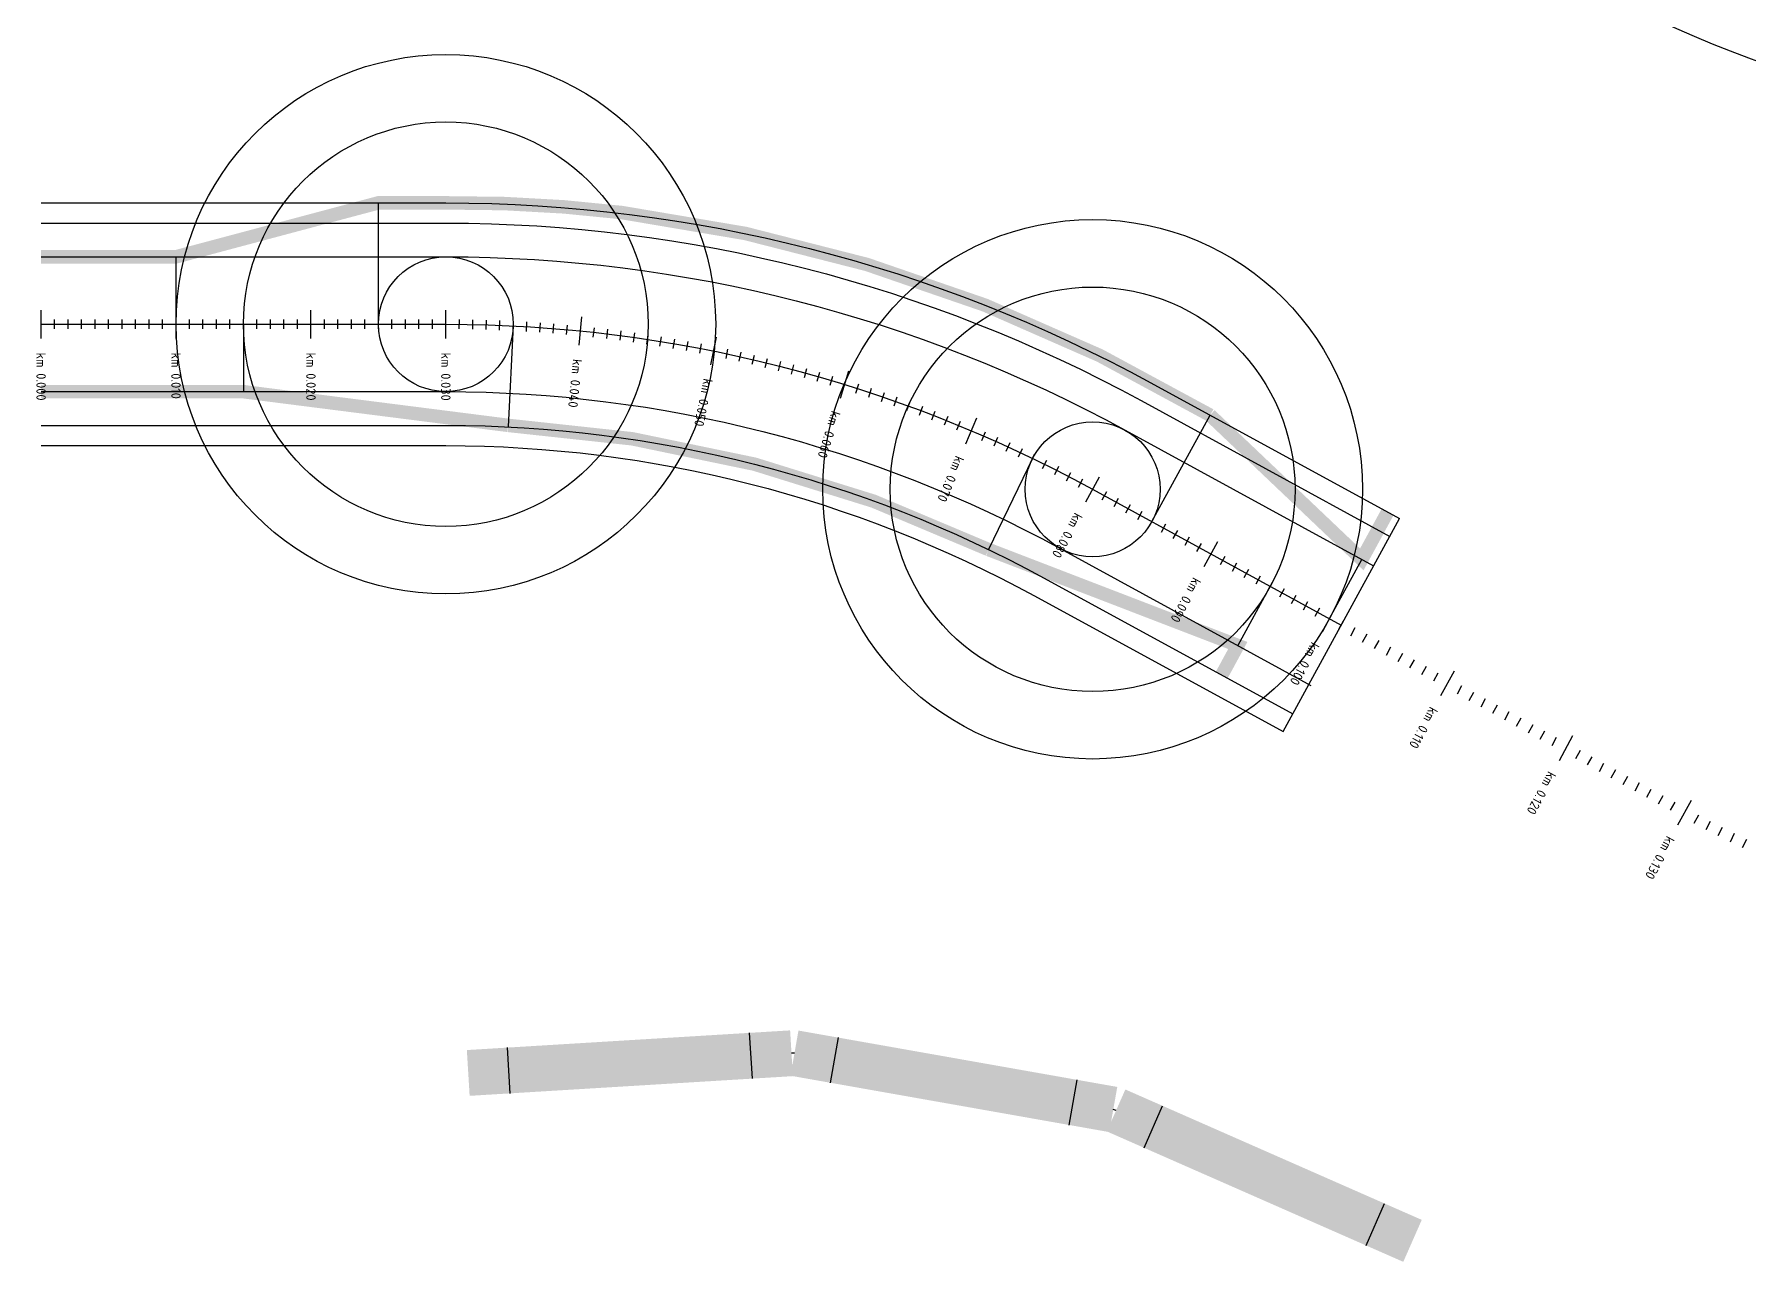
# Model space of a CAD drawing. Header units: metres. Extents: x -280 to 557, y -135 to 294.
# Drawn here: x 90.4 to 217.5, y 9.2 to 100.4 of the extents above; entities that cross this region are included whole.
import ezdxf

# ---------------------------------------------------------------- set-up
doc = ezdxf.new("R2010")
doc.units = ezdxf.units.M
for name, color, linetype, true_color in [('JBTFE_ANNOTATIONS_MILEAGE', 2, 'Continuous', 0xffff00), ('JBTOB_KO_PLF', 4, 'Continuous', 0x00ffff), ('JBTOB_KO_SPO', 2, 'Continuous', 0xffff00)]:
    doc.layers.add(name, color=color, linetype=linetype, true_color=true_color)
doc.styles.add('RC-STANDARD', font='iso3098.shx')

# ---------------------------------------------------------------- blocks, each defined once
blk = doc.blocks.new('*Z14', base_point=(157.87, 117.84, 10.01))
at = {"color": 2}
for p, q in [((143.63, 122.92), (143.42, 126.32)), ((149.42, 122.61), (150.01, 125.96)), ((125.68, 121.82), (125.47, 125.22)), ((167.12, 119.48), (167.71, 122.83)), ((172.66, 117.79), (174.03, 120.9)), ((189.12, 110.55), (190.49, 113.66))]:
    blk.add_line(p, q, dxfattribs=at)
at = {"color": 6}
for p, q in [((146.75, 124.81), (146.53, 124.8)), ((170.59, 120.56), (170.38, 120.63))]:
    blk.add_line(p, q, dxfattribs=at)
at = {"color": 4, "transparency": 33554522, "const_width": 3.4}
for points in [[(122.57, 123.34), (146.53, 124.8)], [(146.75, 124.81), (170.38, 120.63)], [(170.59, 120.56), (192.56, 110.89)]]:
    blk.add_lwpolyline(points, dxfattribs=at)
blk = doc.blocks.new('*Z26', base_point=(190.11, 52.36))
at = {"color": 0}
for p, q in [((90.91, 77.81), (90.91, 79.91)), ((91.91, 78.51), (91.91, 79.21)), ((92.91, 78.51), (92.91, 79.21)), ((93.91, 78.51), (93.91, 79.21)), ((94.91, 78.51), (94.91, 79.21)), ((95.91, 78.51), (95.91, 79.21)), ((96.91, 78.51), (96.91, 79.21)), ((97.91, 78.51), (97.91, 79.21)), ((98.91, 78.51), (98.91, 79.21)), ((99.91, 78.51), (99.91, 79.21)), ((100.91, 77.81), (100.91, 79.91)), ((101.91, 78.51), (101.91, 79.21)), ((102.91, 78.51), (102.91, 79.21)), ((103.91, 78.51), (103.91, 79.21)), ((104.91, 78.51), (104.91, 79.21)), ((105.91, 78.51), (105.91, 79.21)), ((106.91, 78.51), (106.91, 79.21)), ((107.91, 78.51), (107.91, 79.21)), ((108.91, 78.51), (108.91, 79.21)), ((109.91, 78.51), (109.91, 79.21)), ((110.91, 77.81), (110.91, 79.91)), ((111.91, 78.51), (111.91, 79.21)), ((112.91, 78.51), (112.91, 79.21)), ((113.91, 78.51), (113.91, 79.21)), ((114.91, 78.51), (114.91, 79.21)), ((115.91, 78.51), (115.91, 79.21)), ((116.91, 78.51), (116.91, 79.21)), ((117.91, 78.51), (117.91, 79.21)), ((118.91, 78.51), (118.91, 79.21)), ((119.91, 78.51), (119.91, 79.21)), ((120.91, 77.81), (120.91, 79.91)), ((121.9, 78.51), (121.91, 79.21)), ((122.9, 78.49), (122.91, 79.19)), ((123.89, 78.47), (123.92, 79.17)), ((124.89, 78.43), (124.92, 79.13)), ((125.89, 78.39), (125.92, 79.09)), ((126.88, 78.33), (126.92, 79.03)), ((127.88, 78.27), (127.92, 78.97)), ((128.87, 78.19), (128.92, 78.89)), ((129.86, 78.11), (129.92, 78.8)), ((130.78, 77.32), (130.99, 79.41)), ((131.84, 77.91), (131.92, 78.6)), ((132.83, 77.79), (132.92, 78.49)), ((133.82, 77.67), (133.91, 78.36)), ((134.81, 77.54), (134.91, 78.23)), ((135.8, 77.39), (135.9, 78.08)), ((136.78, 77.24), (136.89, 77.93)), ((137.76, 77.07), (137.88, 77.76)), ((138.75, 76.9), (138.87, 77.59)), ((140.56, 75.84), (140.98, 77.9)), ((139.73, 76.72), (139.86, 77.41)), ((141.68, 76.32), (141.82, 77.01)), ((142.65, 76.11), (142.8, 76.79)), ((143.62, 75.89), (143.78, 76.57)), ((144.59, 75.65), (144.76, 76.33)), ((145.56, 75.41), (145.73, 76.09)), ((146.52, 75.16), (146.7, 75.84)), ((147.49, 74.9), (147.67, 75.58)), ((148.44, 74.63), (148.64, 75.3)), ((149.4, 74.35), (149.6, 75.02)), ((150.15, 73.39), (150.77, 75.4)), ((151.3, 73.76), (151.52, 74.43)), ((152.25, 73.45), (152.47, 74.12)), ((153.2, 73.13), (153.42, 73.8)), ((154.14, 72.81), (154.37, 73.47)), ((155.08, 72.47), (155.32, 73.13)), ((156.01, 72.12), (156.26, 72.78)), ((156.94, 71.77), (157.19, 72.42)), ((157.87, 71.4), (158.13, 72.05)), ((158.79, 71.03), (159.06, 71.68)), ((159.44, 70), (160.26, 71.93)), ((160.63, 70.25), (160.91, 70.89)), ((161.54, 69.85), (161.82, 70.49)), ((162.45, 69.44), (162.74, 70.08)), ((163.35, 69.02), (163.65, 69.65)), ((164.25, 68.59), (164.55, 69.22)), ((165.14, 68.15), (165.46, 68.78)), ((166.04, 67.71), (166.35, 68.33)), ((166.92, 67.25), (167.24, 67.87)), ((167.8, 66.79), (168.13, 67.4)), ((168.34, 65.7), (169.35, 67.54)), ((169.56, 65.83), (169.89, 66.45)), ((170.44, 65.35), (170.77, 65.97)), ((171.31, 64.87), (171.65, 65.49)), ((172.19, 64.39), (172.53, 65.01)), ((173.07, 63.92), (173.4, 64.53)), ((173.95, 63.44), (174.28, 64.05)), ((174.82, 62.96), (175.16, 63.57)), ((175.7, 62.48), (176.04, 63.09)), ((176.58, 62), (176.91, 62.61)), ((177.12, 60.9), (178.13, 62.75)), ((178.33, 61.04), (178.67, 61.65)), ((179.21, 60.56), (179.55, 61.17)), ((180.09, 60.08), (180.42, 60.69)), ((180.97, 59.6), (181.3, 60.21)), ((181.84, 59.12), (182.18, 59.74)), ((182.72, 58.64), (183.06, 59.26)), ((183.6, 58.16), (183.93, 58.78)), ((184.48, 57.68), (184.81, 58.3)), ((185.35, 57.2), (185.69, 57.82)), ((185.9, 56.11), (186.9, 57.95)), ((187.11, 56.24), (187.44, 56.86)), ((187.99, 55.76), (188.32, 56.38)), ((188.86, 55.29), (189.2, 55.9)), ((189.74, 54.81), (190.08, 55.42)), ((190.62, 54.33), (190.96, 54.94)), ((191.5, 53.85), (191.83, 54.46)), ((192.37, 53.37), (192.71, 53.98)), ((193.25, 52.89), (193.59, 53.5)), ((194.13, 52.41), (194.47, 53.02)), ((194.67, 51.32), (195.68, 53.16)), ((195.89, 51.45), (196.22, 52.06)), ((196.76, 50.97), (197.1, 51.58)), ((197.64, 50.49), (197.98, 51.11)), ((198.52, 50.01), (198.85, 50.63)), ((199.4, 49.53), (199.73, 50.15)), ((200.27, 49.05), (200.61, 49.67)), ((201.15, 48.57), (201.49, 49.19)), ((202.03, 48.09), (202.36, 48.71)), ((203.45, 46.52), (204.45, 48.36)), ((202.91, 47.61), (203.24, 48.23)), ((204.66, 46.66), (205, 47.27)), ((205.54, 46.18), (205.87, 46.79)), ((206.42, 45.7), (206.75, 46.31)), ((207.29, 45.22), (207.63, 45.83)), ((208.17, 44.74), (208.51, 45.35)), ((209.05, 44.26), (209.38, 44.87)), ((209.93, 43.78), (210.26, 44.39)), ((210.8, 43.3), (211.14, 43.91)), ((211.68, 42.82), (212.02, 43.43)), ((212.22, 41.73), (213.23, 43.57)), ((213.44, 41.86), (213.77, 42.48)), ((214.33, 41.4), (214.65, 42.02)), ((215.22, 40.94), (215.54, 41.56)), ((216.12, 40.49), (216.43, 41.11)), ((217.02, 40.05), (217.33, 40.68))]:
    blk.add_line(p, q, dxfattribs=at)
at = {"color": 0, "char_height": 0.7, "attachment_point": 4, "style": 'RC-STANDARD'}
for s, insert, rotation in [('km 0.000', (90.91, 76.76), 270), ('km 0.010', (100.91, 76.76), 270), ('km 0.020', (110.91, 76.76), 270), ('km 0.030', (120.91, 76.76), 270), ('km 0.040', (130.68, 76.27), 264.2704), ('km 0.050', (140.36, 74.81), 258.5408), ('km 0.060', (149.84, 72.39), 252.8113), ('km 0.070', (159.03, 69.03), 247.0817), ('km 0.080', (167.84, 64.78), 241.3521), ('km 0.090', (176.62, 59.98), 241.3521), ('km 0.100', (185.39, 55.19), 241.3521), ('km 0.110', (194.17, 50.39), 241.3521), ('km 0.120', (202.94, 45.6), 241.3521), ('km 0.130', (211.72, 40.81), 241.3521)]:
    blk.add_mtext(s, dxfattribs=dict(at, insert=insert, rotation=rotation))

msp = doc.modelspace()

# ---------------------------------------------------------------- linework, layer by layer
for p, q in [((115.91, 78.86), (115.91, 87.86)), ((100.91, 78.86), (100.91, 83.86)), ((105.91, 78.86), (105.91, 73.86)), ((125.9, 78.76), (125.53, 71.25)), ((173.24, 64.22), (177.55, 72.12)), ((164.4, 68.91), (161.14, 62.15)), ((182.96, 48.65), (191.59, 64.45)), ((186.4, 57.03), (188.8, 61.42)), ((182.01, 59.43), (179.61, 55.04))]:
    msp.add_line(p, q)
at = {"const_width": 1}
for points in [[(90.91, 83.86), (100.91, 83.86), (115.91, 87.86), (120.91, 87.86, -0.032221), (133.96, 87.14, -0.102958), (177.55, 72.12), (188.8, 61.42), (190.71, 64.93)], [(90.91, 73.86), (105.91, 73.86), (125.53, 71.36, -0.097187), (161.14, 62.15), (179.61, 55.04), (178.42, 52.85)]]:
    msp.add_lwpolyline(points, format="xyb", dxfattribs=at)
for centre, radius in [((120.91, 78.86), 20), ((120.91, 78.86), 15), ((168.85, 66.62), 20), ((120.91, 78.86), 5), ((168.85, 66.62), 15), ((168.85, 66.62), 5)]:
    msp.add_circle(centre, radius)
at = {"layer": 'JBTOB_KO_PLF', "flags": 128}
msp.add_lwpolyline([(90.91, 78.86), (120.91, 78.86, -0.125655), (168.85, 66.62), (187.28, 56.55)], format="xyb", dxfattribs=at)
at = {"layer": 'JBTOB_KO_SPO', "flags": 128}
for points in [[(91.54, 119.72), (130.12, 124.03, -0.147799), (187.01, 113.54), (206.91, 103.29, 0.115804), (251.25, 92.2), (283.49, 91.73)], [(90.91, 87.86), (120.91, 87.86, -0.125655), (173.16, 74.52), (191.59, 64.45)], [(90.91, 86.36), (120.91, 86.36, -0.125655), (172.44, 73.2), (190.87, 63.13)], [(90.91, 83.86), (120.91, 83.86, -0.125655), (171.25, 71.01), (189.67, 60.94)], [(90.91, 73.86), (120.91, 73.86, -0.125655), (166.45, 62.23), (185.03, 52.08)], [(90.91, 71.36), (120.91, 71.36, -0.125655), (165.25, 60.04), (183.68, 49.97)], [(90.91, 69.86), (120.91, 69.86, -0.125655), (164.53, 58.72), (182.96, 48.65)]]:
    msp.add_lwpolyline(points, format="xyb", dxfattribs=at)

# ---------------------------------------------------------------- block references
msp.add_blockref('*Z14', (157.87, 17.84, 10.01))
at = {"layer": 'JBTFE_ANNOTATIONS_MILEAGE'}
msp.add_blockref('*Z26', (190.11, 52.36), dxfattribs=at)

doc.saveas('drawing.dxf')
